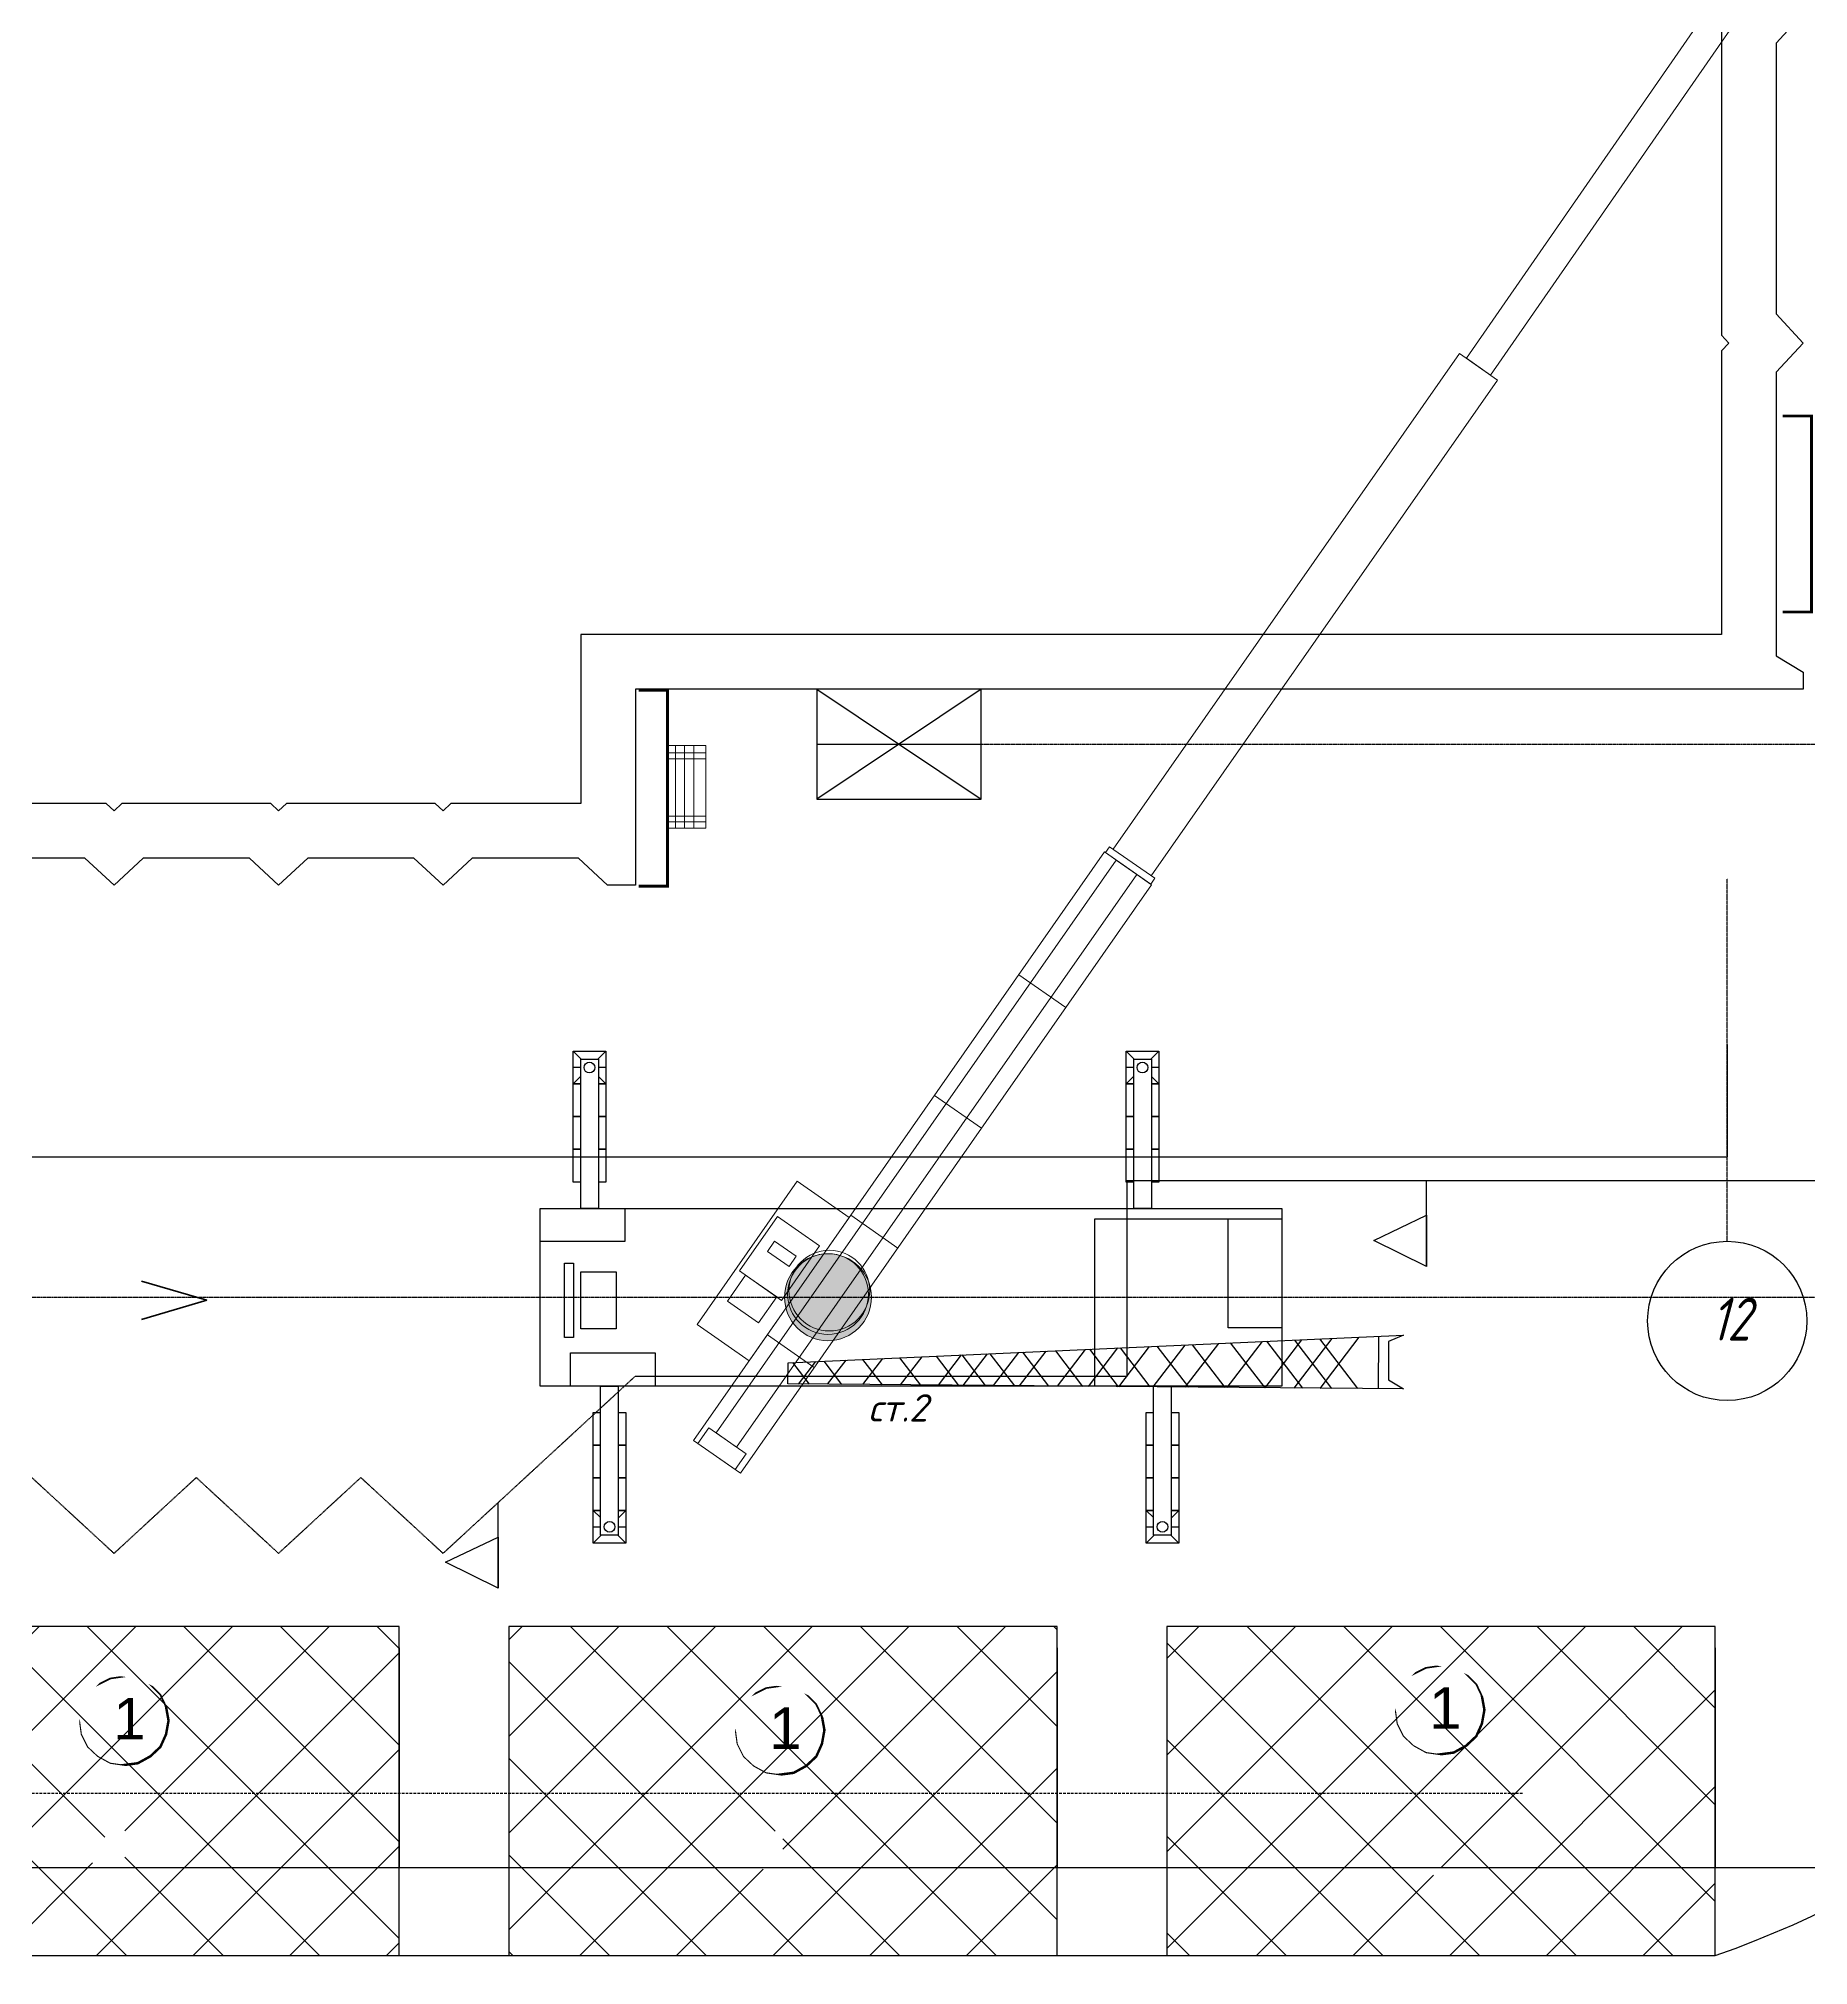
# Model space of a CAD drawing. Header units: millimetres. Extents: x -152693 to 518302, y -31658 to 793547.
# Drawn here: x 275388 to 291574, y 65635 to 83248 of the extents above; entities that cross this region are included whole.
import ezdxf

# ---------------------------------------------------------------- set-up
doc = ezdxf.new("R2010")
doc.units = ezdxf.units.MM
for name, pattern in [('K5LT_AXLED', [19.5, 15, -1.5, 1.5, -1.5]), ('K5LT_BASIC', [0]), ('K5LT_DASHED_REINFORCED', [6, 4, -2]), ('K5LT_THIN', [0]), ('PS-HIDDEN1', [4, 3, -1]), ('PS-HIDDEN2', [6.5, 5, -1.5])]:
    doc.linetypes.add(name, pattern=pattern)
doc.layers.get('Defpoints').update_dxf_attribs({"color": 2})
for name, color, linetype in [('1WALLB', 212, 'Continuous'), ('PDF _0', 7, 'Continuous'), ('PDF _Текст', 7, 'Continuous'), ('Системный слой', 7, 'Continuous'), ('Слой 1', 7, 'Continuous')]:
    doc.layers.add(name, color=color, linetype=linetype)
doc.layers.add('№3', color=215, linetype='Continuous', lineweight=50)
doc.styles.add('PDF Arial', font='arial.ttf')
doc.styles.get("Standard").update_dxf_attribs({"font": 'arial.ttf'})
doc.styles.add('стиль4', font='isocpeui.ttf', dxfattribs={"height": 2.5})
doc.linetypes.add('ограждение1', pattern='A,0.25,-0.1,[133,ltypeshp.shx,S=0.1,R=0,X=-0.1,Y=0],-0.1,1', length=1.45)
doc.dimstyles.new('Копия(3) ISO-25', dxfattribs={"dimtxt": 2, "dimasz": 2.5, "dimexe": 1.25, "dimexo": 0.3, "dimgap": 0.3, "dimtad": 1, "dimzin": 9, "dimtxsty": 'стиль4', "dimblk": 'OBLIQUE', "dimcen": 2.5, "dimdle": 1, "dimadec": 0, "dimazin": 0, "dimtfac": 1, "dimtmove": 0, "dimatfit": 3, "dimfxl": 1, "dimarcsym": 0})
pattern_1 = [(45, (298594.2, 536528.53), (-441.9417, 441.9417), []), (135, (298594.2, 536528.53), (-441.9417, -441.9417), [])]

# ---------------------------------------------------------------- blocks, each defined once
blk = doc.blocks.new('_Oblique')
at = {"color": 0, "linetype": 'ByBlock', "lineweight": -2}
blk.add_line((-0.5, -0.5), (0.5, 0.5), dxfattribs=at)
blk = doc.blocks.new('*D207')
at = {"color": 0, "lineweight": -2, "transparency": 16777216}
for p, q in [((257937, 74054), (257937, 73026)), ((290831, 74054), (290831, 73026)), ((257936, 73027), (290832, 73027))]:
    blk.add_line(p, q, dxfattribs=at)
at = {"layer": 'Defpoints', "color": 0, "transparency": 16777216}
for p in [(257937, 74055), (290831, 74055), (290831, 73027)]:
    blk.add_point(p, dxfattribs=at)
at = {"color": 0, "lineweight": -2, "transparency": 16777216, "xscale": 2.5, "yscale": 2.5, "zscale": 2.5, "rotation": 180}
blk.add_blockref('_Oblique', (257937, 73027), dxfattribs=at)
at = {"color": 0, "lineweight": -2, "transparency": 16777216, "xscale": 2.5, "yscale": 2.5, "zscale": 2.5}
blk.add_blockref('_Oblique', (290831, 73027), dxfattribs=at)
at = {"color": 0, "lineweight": 9, "transparency": 16777216, "insert": (274384, 73029), "char_height": 2.5, "attachment_point": 5, "style": 'стиль4'}
blk.add_mtext('67190', dxfattribs=at)
blk = doc.blocks.new('*D223')
at = {"color": 0, "lineweight": -2, "transparency": 16777216}
for p, q in [((273672, 68474), (273672, 66526)), ((278687, 68474), (278687, 66526)), ((278688, 66528), (273671, 66528))]:
    blk.add_line(p, q, dxfattribs=at)
at = {"layer": 'Defpoints', "color": 0, "transparency": 16777216}
for p in [(273672, 68474), (278687, 68474), (273672, 66528)]:
    blk.add_point(p, dxfattribs=at)
at = {"color": 0, "lineweight": -2, "transparency": 16777216, "xscale": 2.5, "yscale": 2.5, "zscale": 2.5, "rotation": 180}
blk.add_blockref('_Oblique', (273672, 66528), dxfattribs=at)
at = {"color": 0, "lineweight": -2, "transparency": 16777216, "xscale": 2.5, "yscale": 2.5, "zscale": 2.5}
blk.add_blockref('_Oblique', (278687, 66528), dxfattribs=at)
at = {"color": 0, "lineweight": 9, "transparency": 16777216, "insert": (276179, 66529), "char_height": 2.5, "attachment_point": 5, "style": 'стиль4'}
blk.add_mtext('10', dxfattribs=at)
blk = doc.blocks.new('*D224')
at = {"color": 0, "lineweight": -2, "transparency": 16777216}
for p, q in [((278687, 68537), (278687, 66526)), ((279690, 68537), (279690, 66526)), ((279691, 66528), (278686, 66528))]:
    blk.add_line(p, q, dxfattribs=at)
at = {"layer": 'Defpoints', "color": 0, "transparency": 16777216}
for p in [(278687, 68537), (279690, 68537), (278687, 66528)]:
    blk.add_point(p, dxfattribs=at)
at = {"color": 0, "lineweight": -2, "transparency": 16777216, "xscale": 2.5, "yscale": 2.5, "zscale": 2.5, "rotation": 180}
blk.add_blockref('_Oblique', (278687, 66528), dxfattribs=at)
at = {"color": 0, "lineweight": -2, "transparency": 16777216, "xscale": 2.5, "yscale": 2.5, "zscale": 2.5}
blk.add_blockref('_Oblique', (279690, 66528), dxfattribs=at)
at = {"color": 0, "lineweight": 9, "transparency": 16777216, "insert": (279188, 66529), "char_height": 2.5, "attachment_point": 5, "style": 'стиль4'}
blk.add_mtext('2', dxfattribs=at)
blk = doc.blocks.new('*D225')
at = {"color": 0, "lineweight": -2, "transparency": 16777216}
for p, q in [((279690, 68537), (279690, 66526)), ((284704, 68537), (284704, 66526)), ((284705, 66528), (279689, 66528))]:
    blk.add_line(p, q, dxfattribs=at)
at = {"layer": 'Defpoints', "color": 0, "transparency": 16777216}
for p in [(279690, 68537), (284704, 68537), (279690, 66528)]:
    blk.add_point(p, dxfattribs=at)
at = {"color": 0, "lineweight": -2, "transparency": 16777216, "xscale": 2.5, "yscale": 2.5, "zscale": 2.5, "rotation": 180}
blk.add_blockref('_Oblique', (279690, 66528), dxfattribs=at)
at = {"color": 0, "lineweight": -2, "transparency": 16777216, "xscale": 2.5, "yscale": 2.5, "zscale": 2.5}
blk.add_blockref('_Oblique', (284704, 66528), dxfattribs=at)
at = {"color": 0, "lineweight": 9, "transparency": 16777216, "insert": (282197, 66529), "char_height": 2.5, "attachment_point": 5, "style": 'стиль4'}
blk.add_mtext('10', dxfattribs=at)
blk = doc.blocks.new('*D226')
at = {"color": 0, "lineweight": -2, "transparency": 16777216}
for p, q in [((284704, 68474), (284704, 66526)), ((285707, 68474), (285707, 66526)), ((285708, 66528), (284703, 66528))]:
    blk.add_line(p, q, dxfattribs=at)
at = {"layer": 'Defpoints', "color": 0, "transparency": 16777216}
for p in [(284704, 68474), (285707, 68474), (284704, 66528)]:
    blk.add_point(p, dxfattribs=at)
at = {"color": 0, "lineweight": -2, "transparency": 16777216, "xscale": 2.5, "yscale": 2.5, "zscale": 2.5, "rotation": 180}
blk.add_blockref('_Oblique', (284704, 66528), dxfattribs=at)
at = {"color": 0, "lineweight": -2, "transparency": 16777216, "xscale": 2.5, "yscale": 2.5, "zscale": 2.5}
blk.add_blockref('_Oblique', (285707, 66528), dxfattribs=at)
at = {"color": 0, "lineweight": 9, "transparency": 16777216, "insert": (285206, 66529), "char_height": 2.5, "attachment_point": 5, "style": 'стиль4'}
blk.add_mtext('2', dxfattribs=at)
blk = doc.blocks.new('*D227')
at = {"color": 0, "lineweight": -2, "transparency": 16777216}
for p, q in [((290722, 68537), (290722, 66526)), ((285707, 68411), (285707, 66526)), ((290723, 66528), (285706, 66528))]:
    blk.add_line(p, q, dxfattribs=at)
at = {"layer": 'Defpoints', "color": 0, "transparency": 16777216}
for p in [(290722, 68537), (285707, 68412), (285707, 66528)]:
    blk.add_point(p, dxfattribs=at)
at = {"color": 0, "lineweight": -2, "transparency": 16777216, "xscale": 2.5, "yscale": 2.5, "zscale": 2.5, "rotation": 180}
blk.add_blockref('_Oblique', (285707, 66528), dxfattribs=at)
at = {"color": 0, "lineweight": -2, "transparency": 16777216, "xscale": 2.5, "yscale": 2.5, "zscale": 2.5}
blk.add_blockref('_Oblique', (290722, 66528), dxfattribs=at)
at = {"color": 0, "lineweight": 9, "transparency": 16777216, "insert": (288215, 66529), "char_height": 2.5, "attachment_point": 5, "style": 'стиль4'}
blk.add_mtext('10', dxfattribs=at)
blk = doc.blocks.new('*D228')
at = {"color": 0, "lineweight": -2, "transparency": 16777216}
for p, q in [((298379, 69540), (298379, 66526)), ((290722, 68537), (290722, 66526)), ((298380, 66528), (290721, 66528))]:
    blk.add_line(p, q, dxfattribs=at)
at = {"layer": 'Defpoints', "color": 0, "transparency": 16777216}
for p in [(298379, 69540), (290722, 68537), (290722, 66528)]:
    blk.add_point(p, dxfattribs=at)
at = {"color": 0, "lineweight": -2, "transparency": 16777216, "xscale": 2.5, "yscale": 2.5, "zscale": 2.5, "rotation": 180}
blk.add_blockref('_Oblique', (290722, 66528), dxfattribs=at)
at = {"color": 0, "lineweight": -2, "transparency": 16777216, "xscale": 2.5, "yscale": 2.5, "zscale": 2.5}
blk.add_blockref('_Oblique', (298379, 66528), dxfattribs=at)
at = {"color": 0, "lineweight": 9, "transparency": 16777216, "insert": (294551, 66529), "char_height": 2.5, "attachment_point": 5, "style": 'стиль4'}
blk.add_mtext('15.30', dxfattribs=at)
blk = doc.blocks.new('прарапрапр')
at = {"color": 1, "lineweight": 25}
for p, q in [((-1831.19, -5961.57), (-1831.92, -5960.84)), ((-1828.93, -5960.84), (-1829.66, -5961.57)), ((-1780.63, -5961.57), (-1781.36, -5960.84)), ((-1778.37, -5960.84), (-1779.1, -5961.57)), ((-1831.22, -5962.33), (-1831.92, -5962.33)), ((-1831.22, -5963.13), (-1831.92, -5963.83)), ((-1828.93, -5962.33), (-1829.6, -5962.33)), ((-1828.93, -5963.83), (-1829.6, -5963.16)), ((-1780.66, -5962.33), (-1781.36, -5962.33)), ((-1780.66, -5963.13), (-1781.36, -5963.83)), ((-1778.37, -5962.33), (-1779.03, -5962.33)), ((-1778.37, -5963.83), (-1779.03, -5963.16)), ((-1812.27, -5989.31), (-1756, -5986.8)), ((-1793.48, -5991.4), (-1791.15, -5988.37)), ((-1791.09, -5991.42), (-1788.66, -5988.26)), ((-1788.43, -5991.45), (-1790.8, -5988.35)), ((-1785.3, -5991.47), (-1787.79, -5988.22)), ((-1787.64, -5991.45), (-1785.06, -5988.1)), ((-1784.8, -5991.47), (-1782.11, -5987.96)), ((-1782.06, -5991.5), (-1784.68, -5988.08)), ((-1782.03, -5991.5), (-1779.22, -5987.83)), ((-1779.15, -5991.52), (-1781.88, -5987.95)), ((-1778.89, -5991.52), (-1775.95, -5987.69)), ((-1775.63, -5991.55), (-1778.5, -5987.8)), ((-1775.95, -5991.55), (-1772.88, -5987.55)), ((-1772.28, -5991.58), (-1775.29, -5987.66)), ((-1772.11, -5991.58), (-1768.88, -5987.37)), ((-1768.65, -5991.61), (-1771.8, -5987.5)), ((-1768.65, -5991.61), (-1765.28, -5987.21)), ((-1765.19, -5991.63), (-1768.47, -5987.35)), ((-1765.99, -5991.63), (-1762.51, -5987.09)), ((-1762.54, -5991.65), (-1765.92, -5987.24)), ((-1760.17, -5991.67), (-1763.65, -5987.14)), ((-1763.62, -5991.65), (-1760.04, -5986.98)), ((-1758.26, -5991.69), (-1758.24, -5986.9)), ((-1756, -5986.8), (-1757.36, -5987.38)), ((-1757.36, -5987.38), (-1757.36, -5990.88)), ((-1812.29, -5991.25), (-1812.27, -5989.31)), ((-1810.3, -5991.27), (-1811.82, -5989.29)), ((-1811.31, -5991.26), (-1809.73, -5989.2)), ((-1807.34, -5991.29), (-1808.97, -5989.16)), ((-1808.66, -5991.28), (-1806.96, -5989.07)), ((-1805.44, -5991.31), (-1803.61, -5988.92)), ((-1803.64, -5991.32), (-1805.42, -5989.01)), ((-1800.14, -5991.35), (-1802.05, -5988.85)), ((-1801.98, -5991.34), (-1800.01, -5988.76)), ((-1796.64, -5991.38), (-1798.69, -5988.7)), ((-1798.52, -5991.36), (-1796.4, -5988.6)), ((-1794.22, -5991.4), (-1796.36, -5988.6)), ((-1796.25, -5991.38), (-1794.04, -5988.5)), ((-1791.53, -5991.42), (-1793.78, -5988.49)), ((-1756, -5991.71), (-1812.29, -5991.25)), ((-1757.36, -5990.88), (-1756, -5991.71)), ((-1830.08, -6002.81), (-1829.42, -6003.47)), ((-1827.8, -6003.51), (-1827.1, -6002.81)), ((-1779.52, -6002.81), (-1778.86, -6003.47)), ((-1777.23, -6003.51), (-1776.53, -6002.81)), ((-1830.08, -6004.31), (-1829.42, -6004.31)), ((-1830.08, -6005.8), (-1829.35, -6005.07)), ((-1827.83, -6005.07), (-1827.1, -6005.8)), ((-1827.8, -6004.31), (-1827.1, -6004.31)), ((-1779.52, -6004.31), (-1778.86, -6004.31)), ((-1779.52, -6005.8), (-1778.79, -6005.07)), ((-1777.26, -6005.07), (-1776.53, -6005.8)), ((-1777.23, -6004.31), (-1776.53, -6004.31))]:
    blk.add_line(p, q, dxfattribs=at)
for points in [[(-1831.22, -5963.83), (-1831.92, -5963.83), (-1831.92, -5960.84), (-1831.22, -5960.84), (-1828.93, -5960.84), (-1828.93, -5963.83), (-1829.6, -5963.83)], [(-1780.66, -5963.83), (-1781.36, -5963.83), (-1781.36, -5960.84), (-1780.66, -5960.84), (-1778.37, -5960.84), (-1778.37, -5963.83), (-1779.03, -5963.83)], [(-1831.22, -5966.81), (-1831.92, -5966.81), (-1831.92, -5963.83), (-1831.22, -5963.83)], [(-1829.6, -5963.83), (-1828.93, -5963.83), (-1828.93, -5966.81), (-1829.6, -5966.81)], [(-1780.66, -5966.81), (-1781.36, -5966.81), (-1781.36, -5963.83), (-1780.66, -5963.83)], [(-1779.03, -5963.83), (-1778.37, -5963.83), (-1778.37, -5966.81), (-1779.03, -5966.81)], [(-1831.22, -5969.8), (-1831.92, -5969.8), (-1831.92, -5966.81), (-1831.22, -5966.81)], [(-1829.6, -5966.81), (-1828.93, -5966.81), (-1828.93, -5969.8), (-1829.6, -5969.8)], [(-1780.66, -5969.8), (-1781.36, -5969.8), (-1781.36, -5966.81), (-1780.66, -5966.81)], [(-1779.03, -5966.81), (-1778.37, -5966.81), (-1778.37, -5969.8), (-1779.03, -5969.8)], [(-1831.22, -5972.79), (-1831.92, -5972.79), (-1831.92, -5969.8), (-1831.22, -5969.8)], [(-1829.6, -5969.8), (-1828.93, -5969.8), (-1828.93, -5972.79), (-1829.6, -5972.79)], [(-1780.66, -5972.79), (-1781.36, -5972.79), (-1781.36, -5969.8), (-1780.66, -5969.8)], [(-1779.03, -5969.8), (-1778.37, -5969.8), (-1778.37, -5972.79), (-1779.03, -5972.79)], [(-1784.21, -5986.22), (-1784.21, -5976.16), (-1767.12, -5976.16), (-1767.12, -5991.44), (-1784.21, -5991.44), (-1784.21, -5986.22)], [(-1829.42, -5996.84), (-1830.08, -5996.84), (-1830.08, -5993.85), (-1829.42, -5993.85)], [(-1827.8, -5993.85), (-1827.1, -5993.85), (-1827.1, -5996.84), (-1827.8, -5996.84)], [(-1778.86, -5996.84), (-1779.52, -5996.84), (-1779.52, -5993.85), (-1778.86, -5993.85)], [(-1777.23, -5993.85), (-1776.53, -5993.85), (-1776.53, -5996.84), (-1777.23, -5996.84)], [(-1829.42, -5999.83), (-1830.08, -5999.83), (-1830.08, -5996.84), (-1829.42, -5996.84)], [(-1827.8, -5996.84), (-1827.1, -5996.84), (-1827.1, -5999.83), (-1827.8, -5999.83)], [(-1778.86, -5999.83), (-1779.52, -5999.83), (-1779.52, -5996.84), (-1778.86, -5996.84)], [(-1777.23, -5996.84), (-1776.53, -5996.84), (-1776.53, -5999.83), (-1777.23, -5999.83)], [(-1829.42, -6002.81), (-1830.08, -6002.81), (-1830.08, -5999.83), (-1829.42, -5999.83)], [(-1827.8, -5999.83), (-1827.1, -5999.83), (-1827.1, -6002.81), (-1827.8, -6002.81)], [(-1778.86, -6002.81), (-1779.52, -6002.81), (-1779.52, -5999.83), (-1778.86, -5999.83)], [(-1777.23, -5999.83), (-1776.53, -5999.83), (-1776.53, -6002.81), (-1777.23, -6002.81)], [(-1827.8, -6002.81), (-1827.1, -6002.81), (-1827.1, -6005.8), (-1827.8, -6005.8), (-1830.08, -6005.8), (-1830.08, -6002.81), (-1829.42, -6002.81)], [(-1777.23, -6002.81), (-1776.53, -6002.81), (-1776.53, -6005.8), (-1777.23, -6005.8), (-1779.52, -6005.8), (-1779.52, -6002.81), (-1778.86, -6002.81)]]:
    blk.add_lwpolyline(points, dxfattribs=at)
for points in [[(-1829.6, -5975.2), (-1831.22, -5975.2), (-1831.22, -5961.57), (-1829.6, -5961.57)], [(-1779.03, -5975.2), (-1780.66, -5975.2), (-1780.66, -5961.57), (-1779.03, -5961.57)], [(-1767.12, -5991.44), (-1834.94, -5991.44), (-1834.94, -5975.2), (-1767.12, -5975.2)], [(-1827.2, -5978.24), (-1834.94, -5978.24), (-1834.94, -5975.2), (-1827.2, -5975.2)], [(-1772.01, -5976.16), (-1767.12, -5976.16), (-1767.12, -5986.11), (-1772.01, -5986.11)], [(-1831.89, -5987), (-1832.72, -5987), (-1832.72, -5980.2), (-1831.89, -5980.2)], [(-1828, -5986.22), (-1831.22, -5986.22), (-1831.22, -5980.99), (-1828, -5980.99)], [(-1824.43, -5991.44), (-1832.17, -5991.44), (-1832.17, -5988.4), (-1824.43, -5988.4)], [(-1829.42, -5991.44), (-1827.8, -5991.44), (-1827.8, -6005.07), (-1829.42, -6005.07)], [(-1778.86, -5991.44), (-1777.23, -5991.44), (-1777.23, -6005.07), (-1778.86, -6005.07)]]:
    blk.add_lwpolyline(points, close=True, dxfattribs=at)
for centre in [(-1830.43, -5962.33), (-1779.86, -5962.33), (-1828.59, -6004.31), (-1778.03, -6004.31)]:
    blk.add_circle(centre, 0.492, dxfattribs=at)
blk = doc.blocks.new('ичси')
at = {"color": 1, "lineweight": 20}
for p, q in [((-1440.44, -5952.72), (-1445.35, -5950.95)), ((-1445.02, -5965.37), (-1449.93, -5963.59)), ((-1449.57, -5977.94), (-1454.48, -5976.16)), ((-1454.11, -5990.47), (-1459.02, -5988.69))]:
    blk.add_line(p, q, dxfattribs=at)
for points in [[(-1402.65, -5844.16), (-1417.91, -5886.82), (-1420.45, -5885.9), (-1405.19, -5843.24)], [(-1458.12, -6001.55), (-1435.78, -5939.85), (-1440.69, -5938.07), (-1463.03, -5999.77)], [(-1459.08, -5999.34), (-1437.32, -5939.29), (-1439.48, -5938.51), (-1461.23, -5998.56)], [(-1435.64, -5939.2), (-1435.86, -5939.82), (-1440.6, -5938.1), (-1440.38, -5937.49)], [(-1454.57, -5976.4), (-1460.01, -5991.41), (-1465.46, -5989.44), (-1460.02, -5974.43)], [(-1456.52, -5979.61), (-1458.59, -5985.32), (-1463.01, -5983.72), (-1460.94, -5978)], [(-1458.34, -5981.08), (-1458.72, -5982.14), (-1460.98, -5981.32), (-1460.6, -5980.26)], [(-1459.1, -5985.13), (-1460.09, -5987.85), (-1463.34, -5986.67), (-1462.36, -5983.95)], [(-1458.08, -5999.7), (-1458.67, -6001.35), (-1462.58, -5999.93), (-1461.98, -5998.29)]]:
    blk.add_lwpolyline(points, close=True, dxfattribs=at)
blk.add_lwpolyline([(-1440.01, -5937.62), (-1421.18, -5885.64), (-1417.17, -5887.09), (-1436, -5939.07)], dxfattribs=at)
at = {"layer": '№3', "color": 7, "lineweight": 20}
blk.add_circle((-1454.6, -5983.32), 3.69, dxfattribs=at)

msp = doc.modelspace()

# ---------------------------------------------------------------- hatches: boundary and pattern name
at = {"lineweight": 20, "ltscale": 100}
h = msp.add_hatch(dxfattribs=at)
h.set_pattern_fill('ANSI31', color=254, scale=5000)
h.set_pattern_definition([(45, (-77411.33, 800593.8), (-441.94174, 441.94174), [])])
h.paths.add_polyline_path([(253895.88337, 106989.15004), (253506.44777, 107668.20567), (254041.77596, 107702.08709), (253739.12276, 107262.49221), (253895.88337, 106989.15004, -0.0475109513), (256267.89441, 107951.00191), (252358.08394, 107951.00191, 0.4142142362), (249850.61402, 105443.52621), (249850.61402, 103764.46608, -0.0967050735)])
h.paths.add_polyline_path([(298379.32802, 104189.79702), (298379.32802, 103492.82013), (298436.57655, 103567.57218), (298674.5823, 103086.86698), (298379.32802, 103148.69593), (298379.32802, 102317.96967, -0.0808472634), (300134.55696, 98164.22426), (300134.55696, 105443.53775, 0.4142128885), (297627.08704, 107951.00191), (291528.85574, 107951.00191, -0.0383320613), (293469.95321, 107029.22892), (293859.42176, 107708.34201), (294159.00979, 107263.40243), (293626.74677, 107302.62855), (293469.95321, 107029.22892, -0.0273344755), (294757.11523, 106195.77296), (296373.35046, 106195.77296, -0.414213799)])
h.paths.add_polyline_path([(298379.32802, 80197.98716, -0.0214475873), (298798.37025, 79276.71081), (299463.20165, 79668.65582), (299493.71093, 79263.69407), (300134.55696, 79263.69407), (300134.55696, 91533.70682, -0.0808472634), (298379.32802, 87379.9614)])
h.paths.add_polyline_path([(299387.80236, 85262.92615), (299304.29424, 85199.49519), (299387.80236, 85833.80471), (299471.31047, 85199.49519)], flags=16)
h.paths.add_polyline_path([(299477.31367, 72798.42986), (300134.55696, 72790.34711), (300134.55696, 78535.81035), (299069.29493, 78535.81035, -0.1236969984)])
h.paths.add_polyline_path([(300134.55696, 72541.48634), (300017.29192, 72310.51624), (299792.45897, 72794.55422), (299477.31367, 72798.42986, -0.0737886965), (298379.32802, 69512.22143), (298379.32802, 66527.61504, -0.0912526252), (298215.04288, 65634.91151), (300295.53812, 65634.91151, -0.1110019233), (300134.55696, 66728.19633)])
h.paths.add_polyline_path([(299253.84685, 66526.25718), (299259.74079, 66526.25718), (299259.74079, 66532.25718), (299253.84685, 66532.25718)], flags=24)
at = {"linetype": 'Continuous', "lineweight": 0}
h = msp.add_hatch(color=256, dxfattribs=at)
h.paths.add_polyline_path([(282210.50657, 71743.13618, -1), (283005.39521, 71743.13618)])
h.paths.add_polyline_path([(282607.95089, 71743.13618), (283005.39521, 71743.13618, -0.2899749735), (282777.90628, 71383.86309)])
msp.add_hatch(color=256, dxfattribs=at).paths.add_polyline_path([(282777.90628, 71383.86309, -0.5504176756), (282210.50657, 71743.13618), (282607.95089, 71743.13618)])
at = {"lineweight": 20, "ltscale": 100}
h = msp.add_hatch(dxfattribs=at)
h.set_pattern_fill('ANSI37', color=254, scale=5000)
h.set_pattern_definition(pattern_1)
h.paths.add_polyline_path([(278686.51816, 67209.86615), (276179.04823, 67209.86615), (276175.22739, 66427.00873), (275695.15288, 66666.28406), (276177.51002, 66894.70077), (276179.04823, 67209.86615), (274731.84407, 67209.86615, -0.0430510712), (273671.57831, 68217.47831), (273671.57831, 65725.20836), (278686.51816, 65725.20836)])
h.paths.add_polyline_path([(278686.51816, 68734.17227), (273671.57831, 68734.17227), (273671.57831, 68217.47831, 0.0430510712), (274731.84407, 67209.86615), (278686.51816, 67209.86615)])
h.paths.add_polyline_path([(275914.74899, 66395.09874), (276367.40051, 66395.09874), (276367.40051, 66995.09874), (275914.74899, 66995.09874)], flags=24)
h = msp.add_hatch(dxfattribs=at)
h.set_pattern_fill('ANSI37', color=254, scale=5000)
h.set_pattern_definition(pattern_1)
h.paths.add_polyline_path([(284704.44598, 67209.86615), (282196.97605, 67209.86615), (282193.15521, 66427.00873), (281713.0807, 66666.28406), (282195.43785, 66894.70077), (282196.97605, 67209.86615), (280749.77189, 67209.86615, -0.0430510712), (279689.50613, 68217.47831), (279689.50613, 65725.20836), (284704.44598, 65725.20836)])
h.paths.add_polyline_path([(284704.44598, 68734.17227), (279689.50613, 68734.17227), (279689.50613, 68217.47831, 0.0430510712), (280749.77189, 67209.86615), (284704.44598, 67209.86615)])
h.paths.add_polyline_path([(281932.67681, 66395.09874), (282385.32833, 66395.09874), (282385.32833, 66995.09874), (281932.67681, 66995.09874)], flags=24)
h = msp.add_hatch(dxfattribs=at)
h.set_pattern_fill('ANSI37', color=254, scale=5000)
h.set_pattern_definition(pattern_1)
h.paths.add_polyline_path([(290722.3738, 67209.86615), (288214.90388, 67209.86615), (288211.08303, 66427.00873), (287731.00852, 66666.28406), (288213.36567, 66894.70077), (288214.90388, 67209.86615), (286767.69971, 67209.86615, -0.0430510712), (285707.43395, 68217.47831), (285707.43395, 65725.20836), (290722.3738, 65725.20836)])
h.paths.add_polyline_path([(290722.3738, 68734.17227), (285707.43395, 68734.17227), (285707.43395, 68217.47831, 0.0430510712), (286767.69971, 67209.86615), (290722.3738, 67209.86615)])
h.paths.add_polyline_path([(287950.60463, 66395.09874), (288403.25615, 66395.09874), (288403.25615, 66995.09874), (287950.60463, 66995.09874)], flags=24)

# ---------------------------------------------------------------- linework, layer by layer
at = {"color": 7, "lineweight": 40}
for p in [(276328.53929, 71888.74091), (276328.53929, 71540.7199)]:
    msp.add_line(p, (276927.51229, 71714.7304), dxfattribs=at)
at = {"linetype": 'K5LT_DASHED_REINFORCED', "lineweight": 25, "ltscale": 6}
msp.add_line((256678.0606, 67209.86615), (288965.6673, 67209.86615), dxfattribs=at)
at = {"color": 6, "linetype": 'ограждение1', "lineweight": 25, "ltscale": 20}
msp.add_line((255492.39992, 65725.20836), (290722.3738, 65725.20836), dxfattribs=at)
at = {"linetype": 'Continuous', "lineweight": 0}
msp.add_circle((282607.95089, 71743.13618), 397.44432, dxfattribs=at)
at = {"color": 254, "lineweight": 20, "ltscale": 100}
msp.add_circle((282607.95089, 71771.54196), 369.03854, dxfattribs=at)
at = {"color": 6, "linetype": 'ограждение1', "lineweight": 25, "ltscale": 20}
msp.add_arc((287412.16468, 75111.17043), 9952.57597, 289.426553382, 66.895403074, dxfattribs=at)
at = {"layer": '1WALLB', "color": 1, "linetype": 'PS-HIDDEN1', "ltscale": 750}
for points in [[(288080.47959, 72025.01681), (287599.24299, 72261.94625), (288080.47959, 72492.71443), (288080.47959, 72025.01681), (288080.47959, 72807.88355)], [(279592.10564, 69083.33495), (279110.86904, 69320.2644), (279592.10564, 69551.03257), (279592.10564, 69083.33495), (279592.10564, 69866.2017)]]:
    msp.add_lwpolyline(points, dxfattribs=at)
at = {"layer": 'PDF _0', "lineweight": 0, "const_width": 25.40088}
for points in [[(291339.66128, 79797.38739), (291602.13704, 79797.38739), (291602.13704, 78006.62535), (291339.66128, 78006.62535)], [(280877.62062, 77291.13847), (281140.09638, 77291.13847), (281140.09638, 75500.37643), (280877.62062, 75500.37643)]]:
    msp.add_lwpolyline(points, dxfattribs=at)
at = {"layer": 'PDF _0', "lineweight": 0}
for points in [[(281140.09638, 76787.35435), (281491.47522, 76787.35435), (281491.47522, 76029.56143), (281127.39594, 76029.56143)], [(281140.09638, 76719.61867), (281491.47522, 76719.61867)], [(281140.09638, 76664.58343), (281491.47522, 76664.58343)], [(281212.06554, 76787.35435), (281212.06554, 76029.56143)], [(281296.73514, 76787.35435), (281296.73514, 76029.56143)], [(281381.40474, 76787.35435), (281381.40474, 76029.56143)], [(281491.47522, 76139.63191), (281127.39594, 76139.63191)], [(281491.47522, 76088.83015), (281127.39594, 76088.83015)]]:
    msp.add_lwpolyline(points, dxfattribs=at)
for points in [[(288197.75463, 68372.49364, 15.39582, 15.39582, 0), (288077.26328, 68355.28059, 16.22862, 16.22862, 0), (287962.50961, 68297.90375, 0, 0, 0), (287870.70667, 68206.10081, 0, 0, 0), (287813.32984, 68097.08483, 0, 0, 0), (287796.11679, 67970.85579, 10.26388, 10.26388, 0), (287813.32984, 67844.62675, 10.26388, 10.26388, 0), (287870.70667, 67729.87308, 10.26388, 10.26388, 0), (287962.50961, 67643.80783, 10.26388, 10.26388, 0), (288077.26328, 67580.69331, 10.26388, 10.26388, 0), (288197.75463, 67563.48026, 22.58054, 22.58054, 0), (288329.72135, 67580.69331, 22.58054, 22.58054, 0), (288444.47502, 67643.80783, 22.58054, 22.58054, 0), (288536.27796, 67729.87308, 22.58054, 22.58054, 0), (288587.91711, 67844.62675, 22.58054, 22.58054, 0), (288610.86785, 67970.85579, 22.58054, 22.58054, 0), (288587.91711, 68097.08483, 16.22862, 16.22862, 0), (288536.27796, 68206.10081, 15.39582, 15.39582, 0), (288444.47502, 68297.90375, 0, 0, 0), (288329.72135, 68355.28059, 0, 0, 0)], [(276164.14926, 68275.13484, 15.39582, 15.39582, 0), (276043.6579, 68257.92179, 16.22862, 16.22862, 0), (275928.90423, 68200.54495, 0, 0, 0), (275837.1013, 68108.74202, 0, 0, 0), (275779.72446, 67999.72603, 0, 0, 0), (275762.51141, 67873.49699, 10.26388, 10.26388, 0), (275779.72446, 67747.26796, 10.26388, 10.26388, 0), (275837.1013, 67632.51429, 10.26388, 10.26388, 0), (275928.90423, 67546.44903, 10.26388, 10.26388, 0), (276043.6579, 67483.33451, 10.26388, 10.26388, 0), (276164.14926, 67466.12146, 22.58054, 22.58054, 0), (276296.11598, 67483.33451, 22.58054, 22.58054, 0), (276410.86965, 67546.44903, 22.58054, 22.58054, 0), (276502.67258, 67632.51429, 22.58054, 22.58054, 0), (276554.31174, 67747.26796, 22.58054, 22.58054, 0), (276577.26247, 67873.49699, 22.58054, 22.58054, 0), (276554.31174, 67999.72603, 16.22862, 16.22862, 0), (276502.67258, 68108.74202, 15.39582, 15.39582, 0), (276410.86965, 68200.54495, 0, 0, 0), (276296.11598, 68257.92179, 0, 0, 0)], [(282162.15389, 68187.4595, 15.39582, 15.39582, 0), (282041.66254, 68170.24645, 16.22862, 16.22862, 0), (281926.90887, 68112.86962, 0, 0, 0), (281835.10593, 68021.06668, 0, 0, 0), (281777.7291, 67912.0507, 0, 0, 0), (281760.51605, 67785.82166, 10.26388, 10.26388, 0), (281777.7291, 67659.59262, 10.26388, 10.26388, 0), (281835.10593, 67544.83895, 10.26388, 10.26388, 0), (281926.90887, 67458.7737, 10.26388, 10.26388, 0), (282041.66254, 67395.65918, 10.26388, 10.26388, 0), (282162.15389, 67378.44613, 22.58054, 22.58054, 0), (282294.12061, 67395.65918, 22.58054, 22.58054, 0), (282408.87428, 67458.7737, 22.58054, 22.58054, 0), (282500.67722, 67544.83895, 22.58054, 22.58054, 0), (282552.31637, 67659.59262, 22.58054, 22.58054, 0), (282575.2671, 67785.82166, 22.58054, 22.58054, 0), (282552.31637, 67912.0507, 16.22862, 16.22862, 0), (282500.67722, 68021.06668, 15.39582, 15.39582, 0), (282408.87428, 68112.86962, 0, 0, 0), (282294.12061, 68170.24645, 0, 0, 0)]]:
    msp.add_lwpolyline(points, format="xyseb", close=True, dxfattribs=at)
at = {"layer": 'Системный слой', "color": 150, "linetype": 'K5LT_THIN', "lineweight": 30}
for p, q in [((282504.97614, 77299.68954), (284009.45809, 76296.70157)), ((284009.45809, 77299.68954), (282504.97614, 76296.70157)), ((282504.97614, 77299.68954), (284009.45809, 76296.70157)), ((284009.45809, 77299.68954), (282504.97614, 76296.70157)), ((282504.97614, 76798.19555), (284009.45809, 76798.19555)), ((282504.97614, 76798.19555), (284009.45809, 76798.19555))]:
    msp.add_line(p, q, dxfattribs=at)
at = {"layer": 'Системный слой', "color": 150, "linetype": 'K5LT_AXLED', "lineweight": 25}
for p, q in [((284009.45809, 76798.19555), (296429.53459, 76798.19555)), ((253840.93628, 71743.13618), (295133.41545, 71743.13618))]:
    msp.add_line(p, q, dxfattribs=at)
at = {"layer": 'Системный слой', "color": 150, "linetype": 'K5LT_AXLED'}
msp.add_line((290831.45173, 72254.14504), (290831.45173, 75569.40215), dxfattribs=at)
at = {"layer": 'Системный слой', "color": 7, "linetype": 'K5LT_BASIC', "lineweight": 30}
for points in [[(290779.03212, 83401.62978), (290779.03212, 80535.56729), (290844.86885, 80464.11658), (290779.03212, 80392.66587), (290779.03212, 77799.68954), (280347.95723, 77799.68954), (280347.95723, 76255.08806), (279159.16406, 76255.08806), (279087.71335, 76189.25133), (279016.26263, 76255.08806), (277654.6821, 76255.08806), (277583.23139, 76189.25133), (277511.78068, 76255.08806), (276150.20015, 76255.08806), (276078.74944, 76189.25133), (276007.29872, 76255.08806), (274645.71819, 76255.08806)], [(291524.76418, 83473.08049), (291279.03212, 83206.39454), (291279.03212, 80730.80253), (291524.76418, 80464.11658), (291279.03212, 80197.43063), (291279.03212, 77605.60087), (291524.76418, 77455.15267), (291524.76418, 77299.68954), (280847.95723, 77299.68954), (280847.95723, 75509.35601), (280592.1953, 75509.35601), (280325.50935, 75755.08806), (279354.3993, 75755.08806), (279087.71335, 75509.35601), (278821.0274, 75755.08806), (277849.91734, 75755.08806), (277583.23139, 75509.35601), (277316.54544, 75755.08806), (276345.43539, 75755.08806), (276078.74944, 75509.35601), (275812.06349, 75755.08806), (274840.95343, 75755.08806)], [(273671.57831, 65725.20836), (278686.51816, 65725.20836), (278686.51816, 68734.17227), (273671.57831, 68734.17227), (273671.57831, 65725.20836)], [(279689.50613, 65725.20836), (284704.44598, 65725.20836), (284704.44598, 68734.17227), (279689.50613, 68734.17227), (279689.50613, 65725.20836)], [(285707.43395, 65725.20836), (290722.3738, 65725.20836), (290722.3738, 68734.17227), (285707.43395, 68734.17227), (285707.43395, 65725.20836)]]:
    msp.add_lwpolyline(points, dxfattribs=at)
at = {"layer": 'Системный слой', "color": 7, "linetype": 'PS-HIDDEN2', "lineweight": 30}
msp.add_lwpolyline([(297632.67995, 83473.08049), (296246.40729, 81968.59854), (297632.67995, 80464.11658), (296016.57016, 78710.19898), (296016.57016, 72807.88355), (285339.76322, 72807.88355), (285339.76322, 71017.55003), (280841.63095, 71017.55003), (279087.71335, 69401.44023), (278335.47237, 70094.57656), (277583.23139, 69401.44023), (276830.99041, 70094.57656), (276078.74944, 69401.44023), (275326.50846, 70094.57656)], dxfattribs=at)
at = {"layer": 'Системный слой', "color": 150, "linetype": 'K5LT_THIN', "lineweight": 30}
msp.add_lwpolyline([(282504.97614, 76296.70157), (284009.45809, 76296.70157), (284009.45809, 77299.68954), (282504.97614, 77299.68954), (282504.97614, 76296.70157)], dxfattribs=at)
msp.add_lwpolyline([(282504.97614, 76296.70157), (284009.45809, 76296.70157), (284009.45809, 77299.68954), (282504.97614, 77299.68954), (282504.97614, 76296.70157)], dxfattribs=at)
at = {"layer": 'Системный слой', "color": 150, "linetype": 'K5LT_THIN'}
msp.add_circle((290831.45173, 71526.09501), 728.05003, dxfattribs=at)

# ---------------------------------------------------------------- block references
at = {"color": 254, "lineweight": 20, "xscale": 100, "yscale": 100, "zscale": 100, "rotation": 344.9605754241517}
msp.add_blockref('ичси', (578355.20368, 611896.63575), dxfattribs=at)
at = {"color": 254, "lineweight": 20, "xscale": 100, "yscale": 100, "zscale": 100}
msp.add_blockref('прарапрапр', (463469.52982, 670075.07445), dxfattribs=at)

# ---------------------------------------------------------------- texts
at = {"layer": 'PDF _Текст', "lineweight": 20, "char_height": 379.5007, "attachment_point": 7, "style": 'PDF Arial'}
for insert in [(288105.9517, 67798.72529), (276072.34632, 67701.36649), (282070.35096, 67613.69115)]:
    msp.add_mtext('1', dxfattribs=dict(at, insert=insert))
at = {"layer": 'Системный слой', "lineweight": 30, "insert": (282975.3835, 70606.53382), "char_height": 250, "width": 914.645433, "attachment_point": 7, "style": 'стиль4'}
msp.add_mtext('{\\C7;ст.2}', dxfattribs=at)
at = {"layer": 'Слой 1', "insert": (290679.46135, 71346.45989), "char_height": 392.1568627, "width": 264.7058948, "attachment_point": 7}
msp.add_mtext('{\\fGOST type A|b0|i0|c204|p2;\\Q15;\\W0.96;\\C7;12}', dxfattribs=at)

# ---------------------------------------------------------------- dimensions: what is measured, and where the dimension line sits
at = {"color": 7, "lineweight": 9}
for base, p1, p2, text, picture, middle in [((290831.45173, 73027.06084), (257937.44836, 74054.67286), (290831.45173, 74054.67286), '67190', '*D207', (274384.45005, 73027.06084)), ((278686.51816, 66527.59874), (279689.50613, 68536.97396), (278686.51816, 68536.97396), '2', '*D224', (279188.01214, 66527.59874)), ((279689.50613, 66527.59874), (284704.44598, 68536.97396), (279689.50613, 68536.97396), '10', '*D225', (282196.97605, 66527.59874)), ((285707.43395, 66527.59874), (290722.3738, 68536.97396), (285707.43395, 68411.60046), '10', '*D227', (288214.90388, 66527.59874)), ((273671.57831, 66527.59874), (278686.51816, 68474.28721), (273671.57831, 68474.28721), '10', '*D223', (276179.04823, 66527.59874)), ((284704.44598, 66527.59874), (285707.43395, 68474.28721), (284704.44598, 68474.28721), '2', '*D226', (285205.93997, 66527.59874))]:
    dim = msp.add_linear_dim(base=base, p1=p1, p2=p2, text=text, dimstyle='Копия(3) ISO-25', dxfattribs=at)
    dim.commit()
    dim.dimension.update_dxf_attribs({"geometry": picture, "text_midpoint": middle, "dimtype": 160})
dim = msp.add_linear_dim(base=(290722.3738, 66527.59874), p1=(298379.32802, 69539.96193), p2=(290722.3738, 68536.97396), text='15.30', dimstyle='Копия(3) ISO-25', override={"dimrnd": 1}, dxfattribs=at)
dim.commit()
dim.dimension.update_dxf_attribs({"geometry": '*D228', "text_midpoint": (294550.85091, 66527.59874), "dimtype": 160})

doc.saveas('drawing.dxf')
